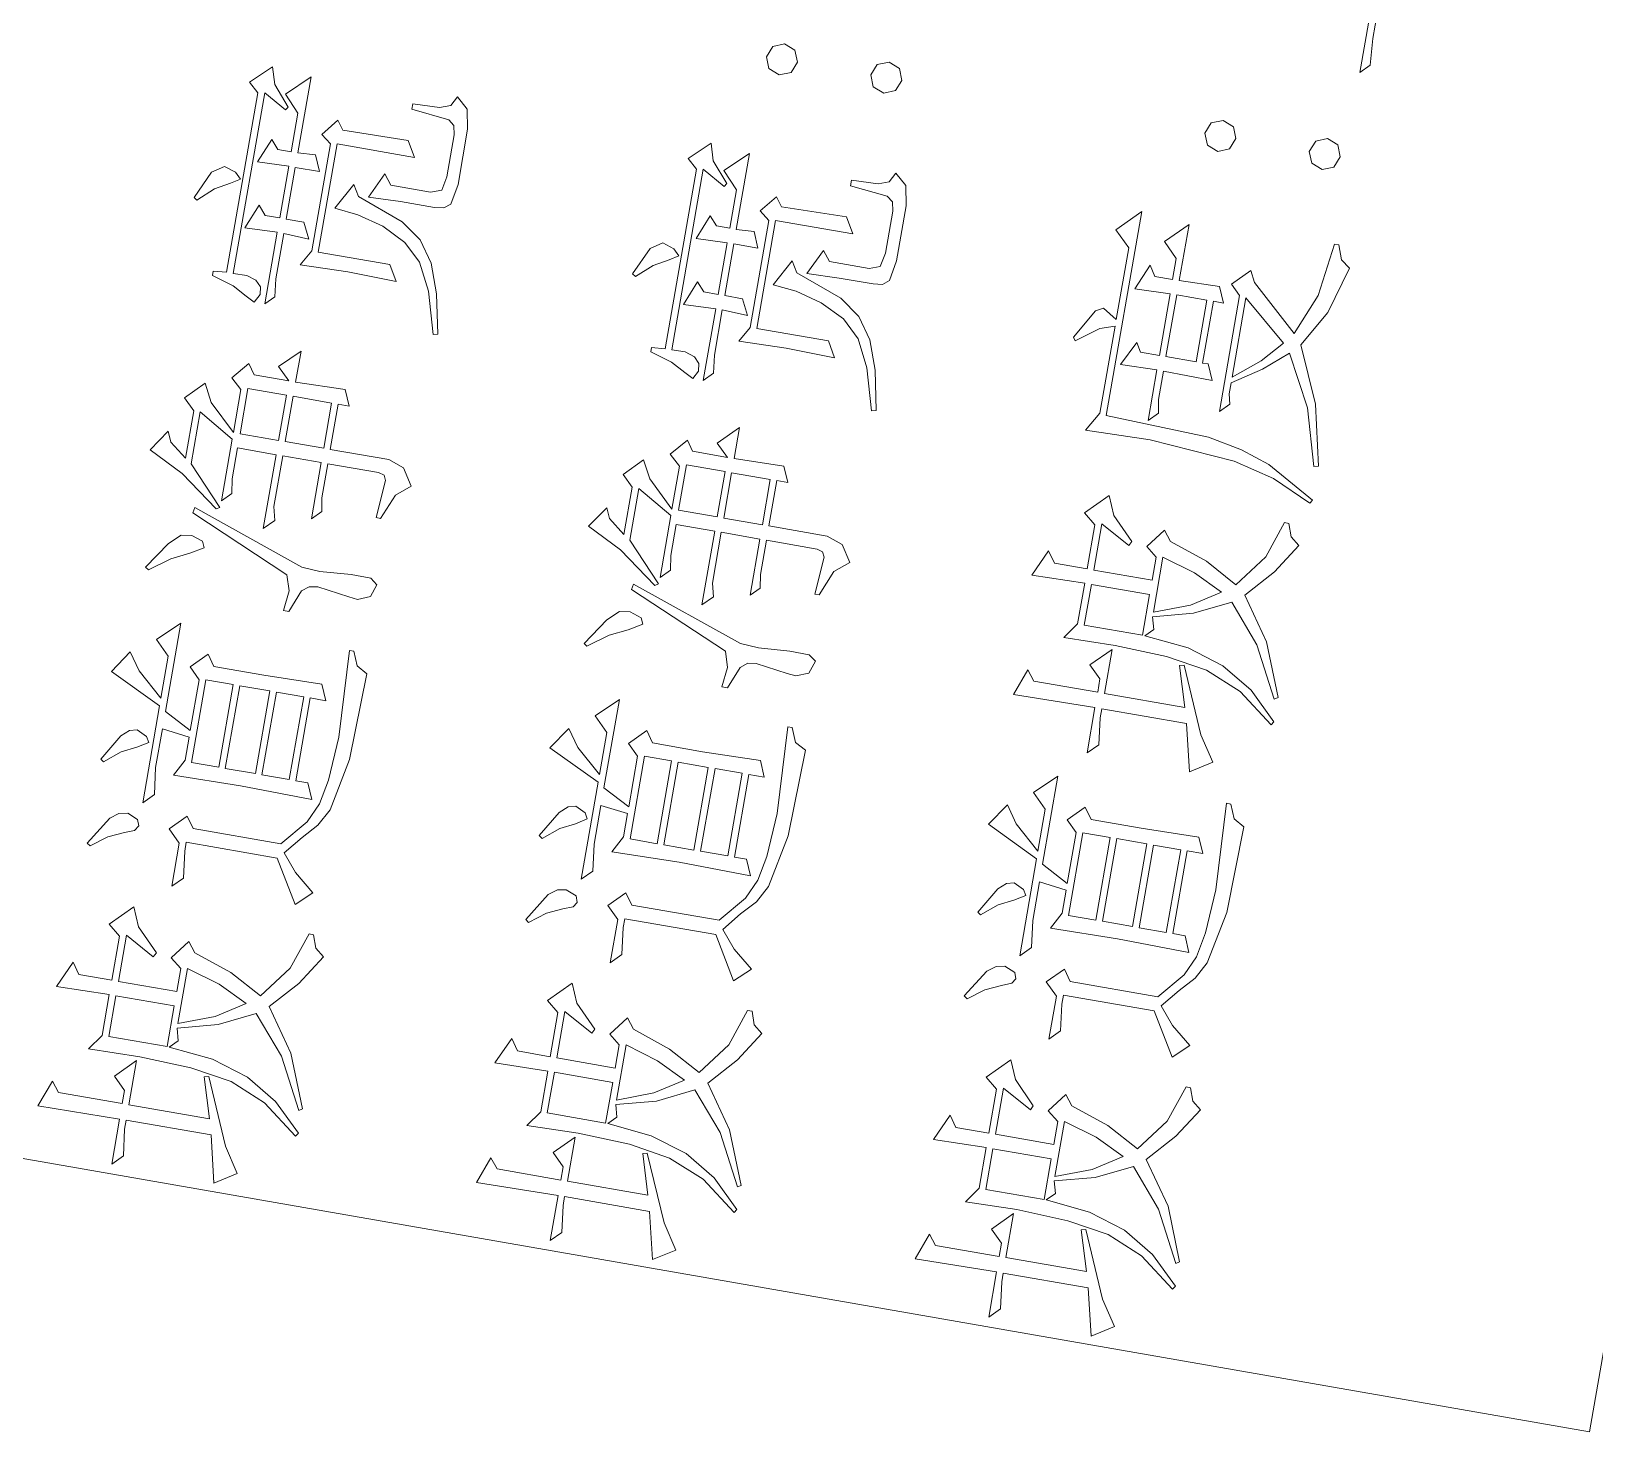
# Model space of a CAD drawing. Extents: x 274235 to 276654, y 142848 to 144425.
# Drawn here: x 275938.925 to 275940.211, y 143104.78 to 143105.931 of the extents above; entities that cross this region are included whole.
import ezdxf

# ---------------------------------------------------------------- set-up
doc = ezdxf.new("R2010")
doc.units = 0
doc.header["$LTSCALE"] = 1.5
doc.layers.get('0').update_dxf_attribs({"linetype": 'CONTINUOUS', "lineweight": 0})
doc.layers.add('_ACM-A-SITE-PAKG', color=1, linetype='CONTINUOUS', lineweight=5)

# ---------------------------------------------------------------- blocks, each defined once
blk = doc.blocks.new('acm_Parking_Truck - Lite Truck 轻型货车-1440549-B1_Working')
at = {"layer": '_ACM-A-SITE-PAKG'}
for p, q in [((-1120, 7000), (-1120, 1850.1)), ((-1053.2, 3144.3), (-1075.2, 3152.6)), ((-1075.2, 3152.6), (-1074.3, 3084.6)), ((-953.8, 3144.3), (-975.9, 3154.4)), ((-975.9, 3154.4), (-975, 3110.5)), ((-855.4, 3149.8), (-857.3, 3147.1)), ((-832, 3135.1), (-855.4, 3149.8)), ((-785.5, 3150.7), (-787.4, 3148.1)), ((-763.9, 3137.8), (-785.5, 3150.7)), ((-712.9, 3154.4), (-734, 3110.5)), ((-694.5, 3141.9), (-712.9, 3154.4)), ((-528, 3154.4), (-542.7, 3125.2)), ((-510.5, 3142.3), (-528, 3154.4)), ((-317.4, 3154.4), (-319.2, 3151.7)), ((-319.2, 3151.7), (-307.7, 3139)), ((-294.4, 3143.8), (-317.4, 3154.4)), ((-1061.4, 3137.9), (-1053.2, 3144.3)), ((-1061.4, 3084.6), (-1061.4, 3137.9)), ((-963, 3137.9), (-953.8, 3144.3)), ((-963, 3110.5), (-963, 3137.9)), ((-857.3, 3147.1), (-847.4, 3134)), ((-787.4, 3148.1), (-776.8, 3135.1)), ((-758.2, 3131.4), (-763.9, 3137.8)), ((-708.7, 3132), (-694.5, 3141.9)), ((-623.7, 3141.6), (-625.5, 3138.8)), ((-625.5, 3138.8), (-613.3, 3122.3)), ((-601.2, 3126.3), (-623.7, 3141.6)), ((-529.8, 3124.6), (-518.8, 3138.6)), ((-518.8, 3138.6), (-510.5, 3142.3)), ((-307.7, 3139), (-300.8, 3126.8)), ((-288, 3134.2), (-294.4, 3143.8)), ((-847.4, 3134), (-841.6, 3121.2)), ((-826.9, 3128.3), (-832, 3135.1)), ((-825.5, 3121.2), (-826.9, 3128.3)), ((-776.8, 3135.1), (-770.8, 3123.1)), ((-770.8, 3123.1), (-765.3, 3114.2)), ((-760.7, 3116.8), (-756.6, 3125.3)), ((-756.6, 3125.3), (-758.2, 3131.4)), ((-727.6, 3110.5), (-708.7, 3132)), ((-592.8, 3117.3), (-601.2, 3126.3)), ((-542.7, 3125.2), (-566.6, 3092.4)), ((-490.3, 3124.6), (-529.8, 3124.6)), ((-481.1, 3133.8), (-490.3, 3124.6)), ((-466.4, 3119.2), (-481.1, 3133.8)), ((-378.1, 3128.6), (-383.4, 3110.4)), ((-374.4, 3128.6), (-378.1, 3128.6)), ((-373.5, 3117.6), (-374.4, 3128.6)), ((-300.8, 3126.8), (-296.2, 3119.5)), ((-296.2, 3119.5), (-291.2, 3124.5)), ((-291.2, 3124.5), (-288, 3134.2)), ((-216.2, 3125.8), (-223.6, 3117.6)), ((-200.6, 3109.3), (-216.2, 3125.8)), ((-1009, 3110.5), (-1021.9, 3119.7)), ((-1021.9, 3119.7), (-1021, 3077.1)), ((-975, 3110.5), (-1009, 3110.5)), ((-926.2, 3110.5), (-963, 3110.5)), ((-918, 3120.6), (-926.2, 3110.5)), ((-900.5, 3103.1), (-918, 3120.6)), ((-841.6, 3121.2), (-838.4, 3113.2)), ((-838.4, 3113.2), (-834.3, 3110.5)), ((-834.3, 3110.5), (-829.2, 3112.3)), ((-829.2, 3112.3), (-825.5, 3121.2)), ((-734, 3110.5), (-815, 3110.5)), ((-815, 3110.5), (-806.7, 3102.2)), ((-765.3, 3114.2), (-760.7, 3116.8)), ((-692.6, 3110.5), (-727.6, 3110.5)), ((-680.7, 3122.5), (-692.6, 3110.5)), ((-664.1, 3105), (-680.7, 3122.5)), ((-613.3, 3122.3), (-606.2, 3107.7)), ((-573.1, 3110.8), (-609.9, 3026.1)), ((-591.5, 3108.6), (-592.8, 3117.3)), ((-568.5, 3109.9), (-573.1, 3110.8)), ((-564.8, 3089.7), (-533.5, 3119.1)), ((-533.5, 3119.1), (-490.3, 3119.1)), ((-490.3, 3119.1), (-507.8, 3089.3)), ((-502.3, 3089.3), (-481.1, 3111.5)), ((-481.1, 3111.5), (-466.4, 3119.2)), ((-383.4, 3110.4), (-390, 3098.3)), ((-223.6, 3117.6), (-373.5, 3117.6)), ((-373.1, 3100.8), (-373.5, 3112)), ((-373.5, 3112), (-222.7, 3112)), ((-222.7, 3112), (-233.7, 3092.7)), ((-1009, 3105), (-975, 3105)), ((-1009, 3056.3), (-1009, 3105)), ((-975, 3105), (-975, 3056.3)), ((-963, 3056.3), (-963, 3105)), ((-963, 3105), (-924.4, 3105)), ((-924.4, 3105), (-938.2, 3080.2)), ((-915.9, 3096.5), (-900.5, 3103.1)), ((-806.7, 3102.2), (-784.6, 3105)), ((-784.6, 3105), (-752.4, 3105)), ((-752.4, 3105), (-755.2, 3082.2)), ((-749.7, 3082.2), (-737.7, 3105)), ((-737.7, 3105), (-664.1, 3105)), ((-606.2, 3107.7), (-599.7, 3096.7)), ((-601.6, 3015), (-568.5, 3109.9)), ((-599.7, 3096.7), (-594.7, 3098.9)), ((-594.7, 3098.9), (-591.5, 3108.6)), ((-458.1, 3098.5), (-466.4, 3089.3)), ((-444.3, 3086.5), (-458.1, 3098.5)), ((-390, 3098.3), (-393.7, 3090.9)), ((-375.8, 3092.7), (-373.1, 3100.8)), ((-314.6, 3100.6), (-334.9, 3108.9)), ((-334.9, 3108.9), (-333.9, 3082.2)), ((-322, 3094.2), (-314.6, 3100.6)), ((-259.5, 3099.7), (-279.7, 3108)), ((-279.7, 3108), (-278.8, 3082.2)), ((-266.8, 3093.3), (-259.5, 3099.7)), ((-230.9, 3090.9), (-214.6, 3105.1)), ((-214.6, 3105.1), (-200.6, 3109.3)), ((-1074.3, 3084.6), (-1112, 3084.6)), ((-1112, 3084.6), (-1103.7, 3076.3)), ((-1050.4, 3084.6), (-1061.4, 3084.6)), ((-1040.3, 3094.7), (-1050.4, 3084.6)), ((-1024.6, 3079.1), (-1040.3, 3094.7)), ((-934.5, 3078.3), (-915.9, 3096.5)), ((-832.4, 3085.3), (-842.5, 3075.2)), ((-819.6, 3072.5), (-832.4, 3085.3)), ((-774.5, 3082.2), (-788.3, 3089.6)), ((-788.3, 3089.6), (-787.4, 3033.6)), ((-698.2, 3091.4), (-707.3, 3082.2)), ((-685.3, 3078.5), (-698.2, 3091.4)), ((-566.6, 3092.4), (-564.8, 3089.7)), ((-507.8, 3089.3), (-559.3, 3089.3)), ((-559.3, 3089.3), (-551.9, 3082)), ((-466.4, 3089.3), (-502.3, 3089.3)), ((-452.6, 3080.8), (-444.3, 3086.5)), ((-393.7, 3090.9), (-386.8, 3087.2)), ((-386.8, 3087.2), (-380.6, 3088.1)), ((-380.6, 3088.1), (-375.8, 3092.7)), ((-322, 3082.2), (-322, 3094.2)), ((-266.8, 3082.2), (-266.8, 3093.3)), ((-220.8, 3095.1), (-234.6, 3082.2)), ((-233.7, 3092.7), (-230.9, 3090.9)), ((-203.3, 3076.7), (-220.8, 3095.1)), ((-1103.7, 3076.3), (-1081.7, 3079.1)), ((-1081.7, 3079.1), (-1074.3, 3079.1)), ((-1074.3, 3079.1), (-1074.3, 3008.3)), ((-1061.4, 3011.9), (-1061.4, 3079.1)), ((-1061.4, 3079.1), (-1024.6, 3079.1)), ((-1021, 3077.1), (-1022.8, 3034)), ((-938.2, 3080.2), (-934.5, 3078.3)), ((-842.5, 3075.2), (-878.4, 3075.2)), ((-878.4, 3075.2), (-870.1, 3066.9)), ((-828.7, 3066.1), (-819.6, 3072.5)), ((-775.4, 3076.7), (-706.4, 3076.7)), ((-775.4, 3054), (-775.4, 3076.7)), ((-755.2, 3082.2), (-774.5, 3082.2)), ((-707.3, 3082.2), (-749.7, 3082.2)), ((-706.4, 3076.7), (-706.4, 3054)), ((-694.5, 3072.1), (-685.3, 3078.5)), ((-694.5, 3030.4), (-694.5, 3072.1)), ((-551.9, 3082), (-540, 3083.8)), ((-540, 3083.8), (-514.2, 3083.8)), ((-514.2, 3083.8), (-514.2, 3051.6)), ((-502.3, 3083.8), (-464.5, 3083.8)), ((-502.3, 3051.6), (-502.3, 3083.8)), ((-464.5, 3083.8), (-464.5, 3051.6)), ((-452.6, 3051.8), (-452.6, 3080.8)), ((-333.9, 3082.2), (-393.7, 3082.2)), ((-393.7, 3082.2), (-386.4, 3074.9)), ((-386.4, 3074.9), (-371.7, 3076.7)), ((-371.7, 3076.7), (-333.9, 3076.7)), ((-333.9, 3076.7), (-334.9, 3055.6)), ((-278.8, 3082.2), (-322, 3082.2)), ((-322, 3062), (-322, 3076.7)), ((-322, 3076.7), (-278.8, 3076.7)), ((-278.8, 3076.7), (-278.8, 3056.5)), ((-234.6, 3082.2), (-266.8, 3082.2)), ((-266.8, 3076.7), (-203.3, 3076.7)), ((-265.9, 3062), (-266.8, 3076.7)), ((-936.4, 3065.5), (-943.7, 3056.3)), ((-920.7, 3053.6), (-936.4, 3065.5)), ((-870.1, 3066.9), (-848.1, 3069.7)), ((-848.1, 3069.7), (-840.7, 3069.7)), ((-840.7, 3069.7), (-840.7, 2993.8)), ((-828.7, 2993), (-828.7, 3066.1)), ((-442.5, 3062.1), (-452.6, 3051.8)), ((-426.8, 3046.1), (-442.5, 3062.1)), ((-344.1, 3051.6), (-356.9, 3059)), ((-356.9, 3059), (-356, 3019.5)), ((-334.9, 3055.6), (-322, 3062)), ((-278.8, 3056.5), (-265.9, 3062)), ((-248.4, 3059.9), (-254.9, 3051.6)), ((-234.6, 3048.9), (-248.4, 3059.9)), ((-1012.8, 3017.7), (-1009, 3054.5)), ((-975, 3056.3), (-1009, 3056.3)), ((-1009, 3054.5), (-1002.6, 3048.1)), ((-1002.6, 3048.1), (-992.5, 3050.8)), ((-992.5, 3050.8), (-983.9, 3018.2)), ((-988.8, 3050.8), (-942.8, 3050.8)), ((-977.7, 3021.6), (-988.8, 3050.8)), ((-943.7, 3056.3), (-963, 3056.3)), ((-942.8, 3050.8), (-951.1, 3023)), ((-940, 3015.1), (-929, 3047.1)), ((-929, 3047.1), (-920.7, 3053.6)), ((-706.4, 3054), (-775.4, 3054)), ((-775.4, 3048.5), (-706.4, 3048.5)), ((-775.4, 3023.4), (-775.4, 3048.5)), ((-706.4, 3048.5), (-706.4, 3023.4)), ((-514.2, 3051.6), (-575.8, 3051.6)), ((-575.8, 3051.6), (-567.6, 3043.4)), ((-567.6, 3043.4), (-556.5, 3046.1)), ((-556.5, 3046.1), (-514.2, 3046.1)), ((-514.2, 3046.1), (-514.2, 3014)), ((-464.5, 3051.6), (-502.3, 3051.6)), ((-502.3, 3046.1), (-464.5, 3046.1)), ((-502.3, 3014), (-502.3, 3046.1)), ((-464.5, 3046.1), (-464.5, 3014)), ((-451.7, 3004.8), (-452.6, 3046.1)), ((-452.6, 3046.1), (-426.8, 3046.1)), ((-254.9, 3051.6), (-344.1, 3051.6)), ((-344.1, 2986.3), (-344.1, 3046.1)), ((-344.1, 3046.1), (-253.9, 3046.1)), ((-253.9, 3046.1), (-253.9, 2981.7)), ((-242, 3043.4), (-234.6, 3048.9)), ((-1022.8, 3034), (-1028.3, 2999.5)), ((-787.4, 3033.6), (-788.3, 2974)), ((-306.4, 3039), (-308.3, 3019.4)), ((-284.3, 3027), (-306.4, 3039)), ((-241.1, 2989.1), (-242, 3043.4)), ((-1028.3, 3022.1), (-1061.4, 3011.9)), ((-1027.4, 3018.4), (-1028.3, 3022.1)), ((-963, 2998.4), (-977.7, 3021.6)), ((-951.1, 3023), (-963, 2998.4)), ((-706.4, 3023.4), (-775.4, 3023.4)), ((-693.6, 2982.3), (-694.5, 3030.4)), ((-622.7, 3021.9), (-639.3, 3023.8)), ((-639.3, 3023.8), (-639.3, 3019.1)), ((-609.9, 3026.1), (-622.7, 3021.9)), ((-307.7, 2982.4), (-293.5, 3021.5)), ((-293.5, 3021.5), (-284.3, 3027)), ((-1074.3, 3008.3), (-1112.9, 2999.1)), ((-1081.4, 2994.9), (-1027.4, 3018.4)), ((-1022.3, 2986.9), (-1012.8, 3017.7)), ((-983.9, 3018.2), (-969.5, 2988.8)), ((-954.7, 2987.8), (-940, 3015.1)), ((-775.4, 3017.9), (-706.4, 3017.9)), ((-775.4, 2995.1), (-775.4, 3017.9)), ((-706.4, 3017.9), (-706.4, 2995.1)), ((-639.3, 3019.1), (-620.9, 3011.8)), ((-620.9, 3011.8), (-616.5, 3006.2)), ((-602.5, 2999.7), (-601.6, 3015)), ((-514.2, 3014), (-561.1, 3014)), ((-561.1, 3014), (-553.8, 3006.6)), ((-553.8, 3006.6), (-542.7, 3008.5)), ((-542.7, 3008.5), (-514.2, 3008.5)), ((-514.2, 3008.5), (-514.2, 2966.3)), ((-464.5, 3014), (-502.3, 3014)), ((-502.3, 2959.8), (-502.3, 3008.5)), ((-502.3, 3008.5), (-464.5, 3008.5)), ((-464.5, 3008.5), (-464.5, 2999.3)), ((-356, 3019.5), (-356.9, 2979)), ((-308.3, 3019.4), (-314.2, 2997.6)), ((-271.4, 3003.2), (-292.6, 3013.3)), ((-292.6, 3013.3), (-291.6, 2986.7)), ((-1112.9, 2999.1), (-1101.9, 2981.6)), ((-1101.9, 2981.6), (-1081.4, 2994.9)), ((-1028.3, 2999.5), (-1040.7, 2969.5)), ((-706.4, 2995.1), (-775.4, 2995.1)), ((-615.4, 2999.2), (-619.1, 2972.8)), ((-616.5, 3006.2), (-615.4, 2999.2)), ((-600.7, 2973.8), (-602.5, 2999.7)), ((-464.5, 2999.3), (-451.7, 3004.8)), ((-314.2, 2997.6), (-324.1, 2977.4)), ((-279.7, 2996.8), (-271.4, 3003.2)), ((-279.7, 2963.7), (-279.7, 2996.8)), ((-1038.1, 2960.7), (-1022.3, 2986.9)), ((-969.5, 2988.8), (-1000.5, 2962.4)), ((-928.1, 2967.7), (-954.7, 2987.8)), ((-840.7, 2993.8), (-875.7, 2972.8)), ((-849.9, 2976.9), (-835.6, 2988.8)), ((-835.6, 2988.8), (-820.5, 2976.5)), ((-807.1, 2974.7), (-828.7, 2993)), ((-775.4, 2979.5), (-775.4, 2989.6)), ((-775.4, 2989.6), (-706.4, 2989.6)), ((-706.4, 2989.6), (-706.4, 2976.7)), ((-706.4, 2976.7), (-693.6, 2982.3)), ((-356.9, 2979), (-344.1, 2986.3)), ((-319.9, 2965.2), (-307.7, 2982.4)), ((-291.6, 2986.7), (-291.6, 2958.2)), ((-253.9, 2981.7), (-241.1, 2989.1)), ((-215.3, 2990.4), (-218.5, 2959.1)), ((-210.7, 2990.4), (-215.3, 2990.4)), ((-209.8, 2968.3), (-210.7, 2990.4)), ((-1040.7, 2969.5), (-1063.3, 2939.7)), ((-996.8, 2955.1), (-962.1, 2979.2)), ((-962.1, 2979.2), (-939.1, 2958.5)), ((-875.7, 2972.8), (-863.7, 2960)), ((-863.7, 2960), (-849.9, 2976.9)), ((-820.5, 2976.5), (-808.4, 2965.4)), ((-790.8, 2967.3), (-807.1, 2974.7)), ((-788.3, 2974), (-775.4, 2979.5)), ((-619.1, 2972.8), (-620, 2965.4)), ((-600.9, 2957.6), (-600.7, 2973.8)), ((-324.1, 2977.4), (-338.1, 2962.6)), ((-1060.5, 2937.8), (-1038.1, 2960.7)), ((-1000.5, 2962.4), (-1042.1, 2940.6)), ((-939.1, 2958.5), (-914.3, 2942.4)), ((-897.7, 2957.2), (-928.1, 2967.7)), ((-897.7, 2953.5), (-897.7, 2957.2)), ((-808.4, 2965.4), (-794.3, 2957.7)), ((-794.3, 2957.7), (-750.6, 2949.1)), ((-770.3, 2963.3), (-790.8, 2967.3)), ((-734, 2961), (-770.3, 2963.3)), ((-662.3, 2964.7), (-734, 2961)), ((-678.8, 2947.2), (-673.8, 2956.2)), ((-673.8, 2956.2), (-662.3, 2961)), ((-662.3, 2961), (-662.3, 2964.7)), ((-620, 2965.4), (-615.8, 2955.3)), ((-605.3, 2951.6), (-600.9, 2957.6)), ((-519.7, 2959.4), (-551, 2961.7)), ((-551, 2961.7), (-551, 2958)), ((-551, 2958), (-530.1, 2949.3)), ((-515.6, 2961.3), (-519.7, 2959.4)), ((-514.2, 2966.3), (-515.6, 2961.3)), ((-506.9, 2946.5), (-502.3, 2959.8)), ((-338.1, 2962.6), (-360.3, 2951.4)), ((-337.2, 2953), (-319.9, 2965.2)), ((-291.6, 2958.2), (-290.6, 2950.6)), ((-276.5, 2954.9), (-279.7, 2963.7)), ((-218.5, 2959.1), (-222.5, 2954.3)), ((-206.6, 2959.5), (-209.8, 2968.3)), ((-198.8, 2955.4), (-206.6, 2959.5)), ((-1040.3, 2937.8), (-996.8, 2955.1)), ((-914.3, 2942.4), (-908.3, 2949.8)), ((-908.3, 2949.8), (-897.7, 2953.5)), ((-750.6, 2949.1), (-678.8, 2947.2)), ((-615.8, 2955.3), (-605.3, 2951.6)), ((-530.1, 2949.3), (-520.6, 2937.8)), ((-520.6, 2937.8), (-506.9, 2946.5)), ((-360.3, 2951.4), (-394.6, 2941.5)), ((-393.7, 2937.8), (-361.2, 2944.4)), ((-361.2, 2944.4), (-337.2, 2953)), ((-290.6, 2950.6), (-286.6, 2945.5)), ((-286.6, 2945.5), (-269.6, 2942.5)), ((-265, 2952.6), (-276.5, 2954.9)), ((-230, 2952.6), (-265, 2952.6)), ((-222.5, 2954.3), (-230, 2952.6)), ((-223.6, 2942.5), (-207.3, 2945.7)), ((-207.3, 2945.7), (-198.8, 2955.4)), ((-1063.3, 2939.7), (-1060.5, 2937.8)), ((-1042.1, 2940.6), (-1040.3, 2937.8)), ((-394.6, 2941.5), (-393.7, 2937.8)), ((-269.6, 2942.5), (-223.6, 2942.5)), ((-1053.2, 2778.4), (-1075.2, 2786.7)), ((-1075.2, 2786.7), (-1074.3, 2718.7)), ((-1061.4, 2771.9), (-1053.2, 2778.4)), ((-953.8, 2778.4), (-975.9, 2788.5)), ((-975.9, 2788.5), (-975, 2744.6)), ((-963, 2772), (-953.8, 2778.4)), ((-855.4, 2783.9), (-857.3, 2781.2)), ((-857.3, 2781.2), (-847.4, 2768)), ((-832, 2769.2), (-855.4, 2783.9)), ((-785.5, 2784.8), (-787.4, 2782.1)), ((-787.4, 2782.1), (-776.8, 2769.2)), ((-763.9, 2771.9), (-785.5, 2784.8)), ((-712.9, 2788.5), (-734, 2744.6)), ((-694.5, 2776), (-712.9, 2788.5)), ((-528, 2788.5), (-542.7, 2759.3)), ((-510.5, 2776.4), (-528, 2788.5)), ((-518.8, 2772.7), (-510.5, 2776.4)), ((-317.4, 2788.5), (-319.2, 2785.7)), ((-319.2, 2785.7), (-307.7, 2773.1)), ((-294.4, 2777.9), (-317.4, 2788.5)), ((-288, 2768.3), (-294.4, 2777.9)), ((-1061.4, 2718.7), (-1061.4, 2771.9)), ((-963, 2744.6), (-963, 2772)), ((-847.4, 2768), (-841.6, 2755.3)), ((-826.9, 2762.3), (-832, 2769.2)), ((-776.8, 2769.2), (-770.8, 2757.2)), ((-758.2, 2765.4), (-763.9, 2771.9)), ((-756.6, 2759.4), (-758.2, 2765.4)), ((-727.6, 2744.6), (-708.7, 2766.1)), ((-708.7, 2766.1), (-694.5, 2776)), ((-623.7, 2775.6), (-625.5, 2772.9)), ((-625.5, 2772.9), (-613.3, 2756.4)), ((-601.2, 2760.4), (-623.7, 2775.6)), ((-529.8, 2758.7), (-518.8, 2772.7)), ((-481.1, 2767.9), (-490.3, 2758.7)), ((-466.4, 2753.3), (-481.1, 2767.9)), ((-307.7, 2773.1), (-300.8, 2760.9)), ((-291.2, 2758.6), (-288, 2768.3)), ((-1009, 2744.6), (-1021.9, 2753.8)), ((-1021.9, 2753.8), (-1021, 2711.1)), ((-918, 2754.7), (-926.2, 2744.6)), ((-900.5, 2737.2), (-918, 2754.7)), ((-841.6, 2755.3), (-838.4, 2747.3)), ((-829.2, 2746.4), (-825.5, 2755.3)), ((-825.5, 2755.3), (-826.9, 2762.3)), ((-770.8, 2757.2), (-765.3, 2748.3)), ((-765.3, 2748.3), (-760.7, 2750.9)), ((-760.7, 2750.9), (-756.6, 2759.4)), ((-680.7, 2756.5), (-692.6, 2744.6)), ((-664.1, 2739.1), (-680.7, 2756.5)), ((-613.3, 2756.4), (-606.2, 2741.7)), ((-592.8, 2751.3), (-601.2, 2760.4)), ((-591.5, 2742.7), (-592.8, 2751.3)), ((-542.7, 2759.3), (-566.6, 2726.5)), ((-564.8, 2723.8), (-533.5, 2753.2)), ((-533.5, 2753.2), (-490.3, 2753.2)), ((-490.3, 2758.7), (-529.8, 2758.7)), ((-490.3, 2753.2), (-507.8, 2723.4)), ((-481.1, 2745.6), (-466.4, 2753.3)), ((-378.1, 2762.7), (-383.4, 2744.5)), ((-374.4, 2762.7), (-378.1, 2762.7)), ((-373.5, 2751.6), (-374.4, 2762.7)), ((-223.6, 2751.6), (-373.5, 2751.6)), ((-300.8, 2760.9), (-296.2, 2753.6)), ((-296.2, 2753.6), (-291.2, 2758.6)), ((-216.2, 2759.9), (-223.6, 2751.6)), ((-200.6, 2743.4), (-216.2, 2759.9)), ((-975, 2744.6), (-1009, 2744.6)), ((-1009, 2739.1), (-975, 2739.1)), ((-1009, 2690.4), (-1009, 2739.1)), ((-975, 2739.1), (-975, 2690.4)), ((-926.2, 2744.6), (-963, 2744.6)), ((-963, 2690.4), (-963, 2739.1)), ((-963, 2739.1), (-924.4, 2739.1)), ((-924.4, 2739.1), (-938.2, 2714.2)), ((-838.4, 2747.3), (-834.3, 2744.6)), ((-834.3, 2744.6), (-829.2, 2746.4)), ((-734, 2744.6), (-815, 2744.6)), ((-815, 2744.6), (-806.7, 2736.3)), ((-806.7, 2736.3), (-784.6, 2739.1)), ((-784.6, 2739.1), (-752.4, 2739.1)), ((-752.4, 2739.1), (-755.2, 2716.3)), ((-749.7, 2716.3), (-737.7, 2739.1)), ((-737.7, 2739.1), (-664.1, 2739.1)), ((-692.6, 2744.6), (-727.6, 2744.6)), ((-573.1, 2744.9), (-609.9, 2660.1)), ((-606.2, 2741.7), (-599.7, 2730.7)), ((-601.6, 2649), (-568.5, 2744)), ((-594.7, 2733), (-591.5, 2742.7)), ((-568.5, 2744), (-573.1, 2744.9)), ((-502.3, 2723.4), (-481.1, 2745.6)), ((-383.4, 2744.5), (-390, 2732.3)), ((-373.1, 2734.9), (-373.5, 2746.1)), ((-373.5, 2746.1), (-222.7, 2746.1)), ((-314.6, 2734.7), (-334.9, 2743)), ((-334.9, 2743), (-333.9, 2716.3)), ((-259.5, 2733.8), (-279.7, 2742.1)), ((-279.7, 2742.1), (-278.8, 2716.3)), ((-222.7, 2746.1), (-233.7, 2726.8)), ((-230.9, 2725), (-214.6, 2739.2)), ((-214.6, 2739.2), (-200.6, 2743.4)), ((-1040.3, 2728.8), (-1050.4, 2718.7)), ((-1024.6, 2713.2), (-1040.3, 2728.8)), ((-934.5, 2712.4), (-915.9, 2730.6)), ((-915.9, 2730.6), (-900.5, 2737.2)), ((-698.2, 2725.5), (-707.3, 2716.3)), ((-685.3, 2712.6), (-698.2, 2725.5)), ((-599.7, 2730.7), (-594.7, 2733)), ((-566.6, 2726.5), (-564.8, 2723.8)), ((-458.1, 2732.6), (-466.4, 2723.4)), ((-444.3, 2720.6), (-458.1, 2732.6)), ((-390, 2732.3), (-393.7, 2725)), ((-393.7, 2725), (-386.8, 2721.3)), ((-380.6, 2722.2), (-375.8, 2726.8)), ((-375.8, 2726.8), (-373.1, 2734.9)), ((-322, 2728.3), (-314.6, 2734.7)), ((-322, 2716.3), (-322, 2728.3)), ((-266.8, 2727.4), (-259.5, 2733.8)), ((-266.8, 2716.3), (-266.8, 2727.4)), ((-220.8, 2729.2), (-234.6, 2716.3)), ((-233.7, 2726.8), (-230.9, 2725)), ((-203.3, 2710.8), (-220.8, 2729.2)), ((-1074.3, 2718.7), (-1112, 2718.7)), ((-1112, 2718.7), (-1103.7, 2710.4)), ((-1103.7, 2710.4), (-1081.7, 2713.2)), ((-1081.7, 2713.2), (-1074.3, 2713.2)), ((-1074.3, 2713.2), (-1074.3, 2642.3)), ((-1050.4, 2718.7), (-1061.4, 2718.7)), ((-1061.4, 2646), (-1061.4, 2713.2)), ((-1061.4, 2713.2), (-1024.6, 2713.2)), ((-938.2, 2714.2), (-934.5, 2712.4)), ((-832.4, 2719.4), (-842.5, 2709.3)), ((-819.6, 2706.5), (-832.4, 2719.4)), ((-774.5, 2716.3), (-788.3, 2723.7)), ((-788.3, 2723.7), (-787.4, 2667.7)), ((-755.2, 2716.3), (-774.5, 2716.3)), ((-707.3, 2716.3), (-749.7, 2716.3)), ((-694.5, 2706.1), (-685.3, 2712.6)), ((-507.8, 2723.4), (-559.3, 2723.4)), ((-559.3, 2723.4), (-551.9, 2716)), ((-551.9, 2716), (-540, 2717.9)), ((-540, 2717.9), (-514.2, 2717.9)), ((-514.2, 2717.9), (-514.2, 2685.7)), ((-466.4, 2723.4), (-502.3, 2723.4)), ((-502.3, 2717.9), (-464.5, 2717.9)), ((-502.3, 2685.7), (-502.3, 2717.9)), ((-464.5, 2717.9), (-464.5, 2685.7)), ((-452.6, 2714.9), (-444.3, 2720.6)), ((-452.6, 2685.8), (-452.6, 2714.9)), ((-333.9, 2716.3), (-393.7, 2716.3)), ((-393.7, 2716.3), (-386.4, 2709)), ((-386.8, 2721.3), (-380.6, 2722.2)), ((-278.8, 2716.3), (-322, 2716.3)), ((-234.6, 2716.3), (-266.8, 2716.3)), ((-1021, 2711.1), (-1022.8, 2668.1)), ((-936.4, 2699.6), (-943.7, 2690.4)), ((-920.7, 2687.6), (-936.4, 2699.6)), ((-842.5, 2709.3), (-878.4, 2709.3)), ((-878.4, 2709.3), (-870.1, 2701)), ((-870.1, 2701), (-848.1, 2703.7)), ((-848.1, 2703.7), (-840.7, 2703.7)), ((-840.7, 2703.7), (-840.7, 2627.9)), ((-828.7, 2700.1), (-819.6, 2706.5)), ((-828.7, 2627.1), (-828.7, 2700.1)), ((-775.4, 2710.8), (-706.4, 2710.8)), ((-775.4, 2688.1), (-775.4, 2710.8)), ((-706.4, 2710.8), (-706.4, 2688.1)), ((-694.5, 2664.5), (-694.5, 2706.1)), ((-386.4, 2709), (-371.7, 2710.8)), ((-371.7, 2710.8), (-333.9, 2710.8)), ((-333.9, 2710.8), (-334.9, 2689.7)), ((-322, 2696.1), (-322, 2710.8)), ((-322, 2710.8), (-278.8, 2710.8)), ((-278.8, 2710.8), (-278.8, 2690.6)), ((-266.8, 2710.8), (-203.3, 2710.8)), ((-265.9, 2696.1), (-266.8, 2710.8)), ((-131.9, 2707.1), (-135.6, 2697.9)), ((-122.7, 2710.8), (-131.9, 2707.1)), ((-113.4, 2707.1), (-122.7, 2710.8)), ((-109.7, 2697.9), (-113.4, 2707.1)), ((-1012.8, 2651.8), (-1009, 2688.6)), ((-975, 2690.4), (-1009, 2690.4)), ((-1009, 2688.6), (-1002.6, 2682.1)), ((-943.7, 2690.4), (-963, 2690.4)), ((-929, 2681.2), (-920.7, 2687.6)), ((-706.4, 2688.1), (-775.4, 2688.1)), ((-442.5, 2696.2), (-452.6, 2685.8)), ((-426.8, 2680.2), (-442.5, 2696.2)), ((-344.1, 2685.7), (-356.9, 2693.1)), ((-356.9, 2693.1), (-356, 2653.5)), ((-334.9, 2689.7), (-322, 2696.1)), ((-278.8, 2690.6), (-265.9, 2696.1)), ((-248.4, 2694), (-254.9, 2685.7)), ((-234.6, 2683), (-248.4, 2694)), ((-135.6, 2697.9), (-131.9, 2688.6)), ((-131.9, 2688.6), (-122.7, 2684.9)), ((-122.7, 2684.9), (-113.4, 2688.6)), ((-113.4, 2688.6), (-109.7, 2697.9)), ((-1002.6, 2682.1), (-992.5, 2684.9)), ((-992.5, 2684.9), (-983.9, 2652.3)), ((-988.8, 2684.9), (-942.8, 2684.9)), ((-977.7, 2655.7), (-988.8, 2684.9)), ((-942.8, 2684.9), (-951.1, 2657.1)), ((-940, 2649.2), (-929, 2681.2)), ((-775.4, 2682.6), (-706.4, 2682.6)), ((-775.4, 2657.5), (-775.4, 2682.6)), ((-706.4, 2682.6), (-706.4, 2657.5)), ((-514.2, 2685.7), (-575.8, 2685.7)), ((-575.8, 2685.7), (-567.6, 2677.4)), ((-567.6, 2677.4), (-556.5, 2680.2)), ((-556.5, 2680.2), (-514.2, 2680.2)), ((-514.2, 2680.2), (-514.2, 2648)), ((-464.5, 2685.7), (-502.3, 2685.7)), ((-502.3, 2680.2), (-464.5, 2680.2)), ((-502.3, 2648), (-502.3, 2680.2)), ((-464.5, 2680.2), (-464.5, 2648)), ((-451.7, 2638.8), (-452.6, 2680.2)), ((-452.6, 2680.2), (-426.8, 2680.2)), ((-254.9, 2685.7), (-344.1, 2685.7)), ((-344.1, 2620.4), (-344.1, 2680.2)), ((-344.1, 2680.2), (-253.9, 2680.2)), ((-253.9, 2680.2), (-253.9, 2615.8)), ((-242, 2677.4), (-234.6, 2683)), ((-241.1, 2623.2), (-242, 2677.4)), ((-1022.8, 2668.1), (-1028.3, 2633.6)), ((-787.4, 2667.7), (-788.3, 2608.1)), ((-693.6, 2616.3), (-694.5, 2664.5)), ((-306.4, 2673.1), (-308.3, 2653.5)), ((-284.3, 2661.1), (-306.4, 2673.1)), ((-293.5, 2655.6), (-284.3, 2661.1)), ((-1081.4, 2629), (-1027.4, 2652.5)), ((-1028.3, 2656.1), (-1061.4, 2646)), ((-1027.4, 2652.5), (-1028.3, 2656.1)), ((-1022.3, 2621), (-1012.8, 2651.8)), ((-983.9, 2652.3), (-969.5, 2622.8)), ((-963, 2632.5), (-977.7, 2655.7)), ((-951.1, 2657.1), (-963, 2632.5)), ((-954.7, 2621.9), (-940, 2649.2)), ((-706.4, 2657.5), (-775.4, 2657.5)), ((-775.4, 2651.9), (-706.4, 2651.9)), ((-775.4, 2629.2), (-775.4, 2651.9)), ((-706.4, 2651.9), (-706.4, 2629.2)), ((-622.7, 2656), (-639.3, 2657.8)), ((-639.3, 2657.8), (-639.3, 2653.2)), ((-639.3, 2653.2), (-620.9, 2645.9)), ((-609.9, 2660.1), (-622.7, 2656)), ((-602.5, 2633.8), (-601.6, 2649)), ((-514.2, 2648), (-561.1, 2648)), ((-561.1, 2648), (-553.8, 2640.7)), ((-464.5, 2648), (-502.3, 2648)), ((-356, 2653.5), (-356.9, 2613.1)), ((-308.3, 2653.5), (-314.2, 2631.7)), ((-307.7, 2616.5), (-293.5, 2655.6)), ((-1074.3, 2642.3), (-1112.9, 2633.1)), ((-620.9, 2645.9), (-616.5, 2640.3)), ((-616.5, 2640.3), (-615.4, 2633.3)), ((-553.8, 2640.7), (-542.7, 2642.5)), ((-542.7, 2642.5), (-514.2, 2642.5)), ((-514.2, 2642.5), (-514.2, 2600.3)), ((-502.3, 2593.9), (-502.3, 2642.5)), ((-502.3, 2642.5), (-464.5, 2642.5)), ((-464.5, 2642.5), (-464.5, 2633.3)), ((-464.5, 2633.3), (-451.7, 2638.8)), ((-271.4, 2637.3), (-292.6, 2647.4)), ((-292.6, 2647.4), (-291.6, 2620.7)), ((-279.7, 2630.9), (-271.4, 2637.3)), ((-1112.9, 2633.1), (-1101.9, 2615.7)), ((-1101.9, 2615.7), (-1081.4, 2629)), ((-1028.3, 2633.6), (-1040.7, 2603.6)), ((-969.5, 2622.8), (-1000.5, 2596.4)), ((-928.1, 2601.7), (-954.7, 2621.9)), ((-840.7, 2627.9), (-875.7, 2606.9)), ((-849.9, 2611), (-835.6, 2622.9)), ((-835.6, 2622.9), (-820.5, 2610.6)), ((-807.1, 2608.8), (-828.7, 2627.1)), ((-706.4, 2629.2), (-775.4, 2629.2)), ((-775.4, 2613.6), (-775.4, 2623.7)), ((-775.4, 2623.7), (-706.4, 2623.7)), ((-706.4, 2623.7), (-706.4, 2610.8)), ((-615.4, 2633.3), (-619.1, 2606.9)), ((-600.7, 2607.8), (-602.5, 2633.8)), ((-314.2, 2631.7), (-324.1, 2611.4)), ((-279.7, 2597.8), (-279.7, 2630.9)), ((-253.9, 2615.8), (-241.1, 2623.2)), ((-215.3, 2624.4), (-218.5, 2593.2)), ((-210.7, 2624.4), (-215.3, 2624.4)), ((-209.8, 2602.4), (-210.7, 2624.4)), ((-122.7, 2623.7), (-131.9, 2620)), ((-113.4, 2620), (-122.7, 2623.7)), ((-1038.1, 2594.8), (-1022.3, 2621)), ((-996.8, 2589.1), (-962.1, 2613.3)), ((-962.1, 2613.3), (-939.1, 2592.6)), ((-863.7, 2594.1), (-849.9, 2611)), ((-820.5, 2610.6), (-808.4, 2599.5)), ((-788.3, 2608.1), (-775.4, 2613.6)), ((-706.4, 2610.8), (-693.6, 2616.3)), ((-356.9, 2613.1), (-344.1, 2620.4)), ((-324.1, 2611.4), (-338.1, 2596.7)), ((-319.9, 2599.3), (-307.7, 2616.5)), ((-291.6, 2620.7), (-291.6, 2592.2)), ((-131.9, 2620), (-135.6, 2610.7)), ((-135.6, 2610.7), (-131.9, 2601.5)), ((-109.7, 2610.7), (-113.4, 2620)), ((-113.4, 2601.5), (-109.7, 2610.7)), ((-1040.7, 2603.6), (-1063.3, 2573.7)), ((-1000.5, 2596.4), (-1042.1, 2574.7)), ((-897.7, 2591.3), (-928.1, 2601.7)), ((-875.7, 2606.9), (-863.7, 2594.1)), ((-808.4, 2599.5), (-794.3, 2591.8)), ((-790.8, 2601.4), (-807.1, 2608.8)), ((-770.3, 2597.4), (-790.8, 2601.4)), ((-734, 2595.1), (-770.3, 2597.4)), ((-662.3, 2598.8), (-734, 2595.1)), ((-662.3, 2595.1), (-662.3, 2598.8)), ((-619.1, 2606.9), (-620, 2599.5)), ((-620, 2599.5), (-615.8, 2589.4)), ((-600.9, 2591.7), (-600.7, 2607.8)), ((-514.2, 2600.3), (-515.6, 2595.4)), ((-338.1, 2596.7), (-360.3, 2585.5)), ((-337.2, 2587.1), (-319.9, 2599.3)), ((-276.5, 2589), (-279.7, 2597.8)), ((-206.6, 2593.6), (-209.8, 2602.4)), ((-131.9, 2601.5), (-122.7, 2597.8)), ((-122.7, 2597.8), (-113.4, 2601.5)), ((-1060.5, 2571.9), (-1038.1, 2594.8)), ((-1040.3, 2571.9), (-996.8, 2589.1)), ((-939.1, 2592.6), (-914.3, 2576.5)), ((-914.3, 2576.5), (-908.3, 2583.9)), ((-908.3, 2583.9), (-897.7, 2587.6)), ((-897.7, 2587.6), (-897.7, 2591.3)), ((-794.3, 2591.8), (-750.6, 2583.1)), ((-678.8, 2581.3), (-673.8, 2590.3)), ((-673.8, 2590.3), (-662.3, 2595.1)), ((-615.8, 2589.4), (-605.3, 2585.7)), ((-605.3, 2585.7), (-600.9, 2591.7)), ((-519.7, 2593.5), (-551, 2595.7)), ((-551, 2595.7), (-551, 2592.1)), ((-551, 2592.1), (-530.1, 2583.4)), ((-530.1, 2583.4), (-520.6, 2571.9)), ((-515.6, 2595.4), (-519.7, 2593.5)), ((-506.9, 2580.6), (-502.3, 2593.9)), ((-360.3, 2585.5), (-394.6, 2575.6)), ((-361.2, 2578.4), (-337.2, 2587.1)), ((-291.6, 2592.2), (-290.6, 2584.7)), ((-290.6, 2584.7), (-286.6, 2579.6)), ((-265, 2586.7), (-276.5, 2589)), ((-230, 2586.7), (-265, 2586.7)), ((-222.5, 2588.3), (-230, 2586.7)), ((-218.5, 2593.2), (-222.5, 2588.3)), ((-207.3, 2579.8), (-198.8, 2589.5)), ((-198.8, 2589.5), (-206.6, 2593.6)), ((-1063.3, 2573.7), (-1060.5, 2571.9)), ((-1042.1, 2574.7), (-1040.3, 2571.9)), ((-750.6, 2583.1), (-678.8, 2581.3)), ((-520.6, 2571.9), (-506.9, 2580.6)), ((-394.6, 2575.6), (-393.7, 2571.9)), ((-393.7, 2571.9), (-361.2, 2578.4)), ((-286.6, 2579.6), (-269.6, 2576.6)), ((-269.6, 2576.6), (-223.6, 2576.6)), ((-223.6, 2576.6), (-207.3, 2579.8)), ((-1053.2, 2412.5), (-1075.2, 2420.7)), ((-1075.2, 2420.7), (-1074.3, 2352.8)), ((-953.8, 2412.5), (-975.9, 2422.6)), ((-975.9, 2422.6), (-975, 2378.7)), ((-855.4, 2418), (-857.3, 2415.3)), ((-832, 2403.2), (-855.4, 2418)), ((-785.5, 2418.9), (-787.4, 2416.2)), ((-787.4, 2416.2), (-776.8, 2403.3)), ((-763.9, 2406), (-785.5, 2418.9)), ((-712.9, 2422.6), (-734, 2378.7)), ((-694.5, 2410), (-712.9, 2422.6)), ((-582.3, 2412.5), (-604.3, 2420.7)), ((-604.3, 2420.7), (-603.4, 2352.8)), ((-482.9, 2412.5), (-505, 2422.6)), ((-505, 2422.6), (-504.1, 2378.7)), ((-306.4, 2422.6), (-309.1, 2420.7)), ((-309.1, 2420.7), (-295.8, 2402.4)), ((-282, 2408.3), (-306.4, 2422.6)), ((-1061.4, 2406), (-1053.2, 2412.5)), ((-1061.4, 2352.8), (-1061.4, 2406)), ((-963, 2406.1), (-953.8, 2412.5)), ((-963, 2378.7), (-963, 2406.1)), ((-857.3, 2415.3), (-847.4, 2402.1)), ((-758.2, 2399.5), (-763.9, 2406)), ((-708.7, 2400.2), (-694.5, 2410)), ((-590.5, 2406), (-582.3, 2412.5)), ((-590.5, 2352.8), (-590.5, 2406)), ((-492.1, 2406.1), (-482.9, 2412.5)), ((-492.1, 2378.7), (-492.1, 2406.1)), ((-278.8, 2402.4), (-282, 2408.3)), ((-847.4, 2402.1), (-841.6, 2389.4)), ((-826.9, 2396.4), (-832, 2403.2)), ((-825.5, 2389.4), (-826.9, 2396.4)), ((-776.8, 2403.3), (-770.8, 2391.2)), ((-770.8, 2391.2), (-765.3, 2382.3)), ((-760.7, 2385), (-756.6, 2393.5)), ((-756.6, 2393.5), (-758.2, 2399.5)), ((-727.6, 2378.7), (-708.7, 2400.2)), ((-680.7, 2390.6), (-692.6, 2378.7)), ((-664.1, 2373.1), (-680.7, 2390.6)), ((-379.9, 2399.6), (-378.6, 2345.9)), ((-364.3, 2390.4), (-379.9, 2399.6)), ((-295.8, 2402.4), (-291.6, 2390.4)), ((-286.1, 2390.4), (-278.8, 2402.4)), ((-213.5, 2403.3), (-226.3, 2390.4)), ((-195.1, 2384.9), (-213.5, 2403.3)), ((-1009, 2378.7), (-1021.9, 2387.8)), ((-1021.9, 2387.8), (-1021, 2345.2)), ((-975, 2378.7), (-1009, 2378.7)), ((-926.2, 2378.7), (-963, 2378.7)), ((-918, 2388.8), (-926.2, 2378.7)), ((-900.5, 2371.3), (-918, 2388.8)), ((-841.6, 2389.4), (-838.4, 2381.3)), ((-838.4, 2381.3), (-834.3, 2378.7)), ((-834.3, 2378.7), (-829.2, 2380.4)), ((-829.2, 2380.4), (-825.5, 2389.4)), ((-734, 2378.7), (-815, 2378.7)), ((-815, 2378.7), (-806.7, 2370.4)), ((-765.3, 2382.3), (-760.7, 2385)), ((-692.6, 2378.7), (-727.6, 2378.7)), ((-538.1, 2378.7), (-551, 2387.8)), ((-551, 2387.8), (-550.1, 2345.2)), ((-504.1, 2378.7), (-538.1, 2378.7)), ((-455.3, 2378.7), (-492.1, 2378.7)), ((-447.1, 2388.8), (-455.3, 2378.7)), ((-429.6, 2371.3), (-447.1, 2388.8)), ((-368.4, 2299.1), (-365.2, 2384.9)), ((-365.2, 2384.9), (-195.1, 2384.9)), ((-291.6, 2390.4), (-364.3, 2390.4)), ((-301.8, 2370.6), (-322, 2380.7)), ((-322, 2380.7), (-321.1, 2350.4)), ((-226.3, 2390.4), (-286.1, 2390.4)), ((-237.4, 2370.6), (-258.5, 2379.8)), ((-258.5, 2379.8), (-257.6, 2350.4)), ((-1009, 2373.1), (-975, 2373.1)), ((-1009, 2324.5), (-1009, 2373.1)), ((-975, 2373.1), (-975, 2324.5)), ((-963, 2324.5), (-963, 2373.1)), ((-963, 2373.1), (-924.4, 2373.1)), ((-924.4, 2373.1), (-938.2, 2348.3)), ((-915.9, 2364.6), (-900.5, 2371.3)), ((-806.7, 2370.4), (-784.6, 2373.1)), ((-784.6, 2373.1), (-752.4, 2373.1)), ((-752.4, 2373.1), (-755.2, 2350.4)), ((-749.7, 2350.4), (-737.7, 2373.1)), ((-737.7, 2373.1), (-664.1, 2373.1)), ((-538.1, 2373.1), (-504.1, 2373.1)), ((-538.1, 2324.5), (-538.1, 2373.1)), ((-504.1, 2373.1), (-504.1, 2324.5)), ((-492.1, 2324.5), (-492.1, 2373.1)), ((-492.1, 2373.1), (-453.5, 2373.1)), ((-453.5, 2373.1), (-467.3, 2348.3)), ((-445, 2364.6), (-429.6, 2371.3)), ((-309.1, 2366), (-301.8, 2370.6)), ((-309.1, 2350.4), (-309.1, 2366)), ((-245.7, 2365.1), (-237.4, 2370.6)), ((-245.7, 2350.4), (-245.7, 2365.1)), ((-1074.3, 2352.8), (-1112, 2352.8)), ((-1112, 2352.8), (-1103.7, 2344.5)), ((-1050.4, 2352.8), (-1061.4, 2352.8)), ((-1040.3, 2362.9), (-1050.4, 2352.8)), ((-1024.6, 2347.2), (-1040.3, 2362.9)), ((-934.5, 2346.5), (-915.9, 2364.6)), ((-832.4, 2353.5), (-842.5, 2343.3)), ((-819.6, 2340.6), (-832.4, 2353.5)), ((-774.5, 2350.4), (-788.3, 2357.8)), ((-788.3, 2357.8), (-787.4, 2301.8)), ((-698.2, 2359.6), (-707.3, 2350.4)), ((-685.3, 2346.7), (-698.2, 2359.6)), ((-603.4, 2352.8), (-641.1, 2352.8)), ((-641.1, 2352.8), (-632.9, 2344.5)), ((-579.5, 2352.8), (-590.5, 2352.8)), ((-569.4, 2362.9), (-579.5, 2352.8)), ((-553.8, 2347.2), (-569.4, 2362.9)), ((-463.6, 2346.5), (-445, 2364.6)), ((-216.2, 2362.4), (-228.2, 2350.4)), ((-198.8, 2344.9), (-216.2, 2362.4)), ((-1103.7, 2344.5), (-1081.7, 2347.2)), ((-1081.7, 2347.2), (-1074.3, 2347.2)), ((-1074.3, 2347.2), (-1074.3, 2276.4)), ((-1061.4, 2280.1), (-1061.4, 2347.2)), ((-1061.4, 2347.2), (-1024.6, 2347.2)), ((-1021, 2345.2), (-1022.8, 2302.2)), ((-938.2, 2348.3), (-934.5, 2346.5)), ((-842.5, 2343.3), (-878.4, 2343.3)), ((-878.4, 2343.3), (-870.1, 2335.1)), ((-828.7, 2334.2), (-819.6, 2340.6)), ((-775.4, 2344.9), (-706.4, 2344.9)), ((-775.4, 2322.1), (-775.4, 2344.9)), ((-755.2, 2350.4), (-774.5, 2350.4)), ((-707.3, 2350.4), (-749.7, 2350.4)), ((-706.4, 2344.9), (-706.4, 2322.1)), ((-694.5, 2340.2), (-685.3, 2346.7)), ((-694.5, 2298.5), (-694.5, 2340.2)), ((-632.9, 2344.5), (-610.8, 2347.2)), ((-610.8, 2347.2), (-603.4, 2347.2)), ((-603.4, 2347.2), (-603.4, 2276.4)), ((-590.5, 2280.1), (-590.5, 2347.2)), ((-590.5, 2347.2), (-553.8, 2347.2)), ((-550.1, 2345.2), (-551.9, 2302.2)), ((-467.3, 2348.3), (-463.6, 2346.5)), ((-378.6, 2345.9), (-384.1, 2274.8)), ((-321.1, 2350.4), (-363.4, 2350.4)), ((-363.4, 2350.4), (-356, 2343)), ((-356, 2343), (-345, 2344.9)), ((-345, 2344.9), (-321.1, 2344.9)), ((-321.1, 2344.9), (-322, 2304.2)), ((-257.6, 2350.4), (-309.1, 2350.4)), ((-309.1, 2344.9), (-257.6, 2344.9)), ((-309.1, 2319.8), (-309.1, 2344.9)), ((-257.6, 2344.9), (-257.6, 2319.8)), ((-228.2, 2350.4), (-245.7, 2350.4)), ((-244.7, 2311.5), (-245.7, 2344.9)), ((-245.7, 2344.9), (-198.8, 2344.9)), ((-131.9, 2341.2), (-135.6, 2331.9)), ((-122.7, 2344.9), (-131.9, 2341.2)), ((-113.4, 2341.2), (-122.7, 2344.9)), ((-109.7, 2331.9), (-113.4, 2341.2)), ((-936.4, 2333.7), (-943.7, 2324.5)), ((-920.7, 2321.7), (-936.4, 2333.7)), ((-870.1, 2335.1), (-848.1, 2337.8)), ((-848.1, 2337.8), (-840.7, 2337.8)), ((-840.7, 2337.8), (-840.7, 2262)), ((-828.7, 2261.2), (-828.7, 2334.2)), ((-465.5, 2333.7), (-472.8, 2324.5)), ((-449.8, 2321.7), (-465.5, 2333.7)), ((-135.6, 2331.9), (-131.9, 2322.7)), ((-113.4, 2322.7), (-109.7, 2331.9)), ((-1012.8, 2285.9), (-1009, 2322.7)), ((-975, 2324.5), (-1009, 2324.5)), ((-1009, 2322.7), (-1002.6, 2316.2)), ((-1002.6, 2316.2), (-992.5, 2319)), ((-992.5, 2319), (-983.9, 2286.3)), ((-988.8, 2319), (-942.8, 2319)), ((-977.7, 2289.8), (-988.8, 2319)), ((-943.7, 2324.5), (-963, 2324.5)), ((-942.8, 2319), (-951.1, 2291.2)), ((-940, 2283.3), (-929, 2315.2)), ((-929, 2315.2), (-920.7, 2321.7)), ((-706.4, 2322.1), (-775.4, 2322.1)), ((-775.4, 2316.6), (-706.4, 2316.6)), ((-775.4, 2291.5), (-775.4, 2316.6)), ((-706.4, 2316.6), (-706.4, 2291.5)), ((-541.9, 2285.9), (-538.1, 2322.7)), ((-504.1, 2324.5), (-538.1, 2324.5)), ((-538.1, 2322.7), (-531.7, 2316.2)), ((-531.7, 2316.2), (-521.6, 2319)), ((-521.6, 2319), (-513.1, 2286.3)), ((-517.9, 2319), (-471.9, 2319)), ((-506.9, 2289.8), (-517.9, 2319)), ((-472.8, 2324.5), (-492.1, 2324.5)), ((-471.9, 2319), (-480.2, 2291.2)), ((-469.1, 2283.3), (-458.1, 2315.2)), ((-458.1, 2315.2), (-449.8, 2321.7)), ((-257.6, 2319.8), (-309.1, 2319.8)), ((-309.1, 2309.7), (-309.1, 2314.3)), ((-309.1, 2314.3), (-257.6, 2314.3)), ((-257.6, 2314.3), (-257.6, 2306)), ((-131.9, 2322.7), (-122.7, 2319)), ((-122.7, 2319), (-113.4, 2322.7)), ((-1022.8, 2302.2), (-1028.3, 2267.7)), ((-787.4, 2301.8), (-788.3, 2242.1)), ((-551.9, 2302.2), (-557.4, 2267.7)), ((-322, 2304.2), (-309.1, 2309.7)), ((-257.6, 2306), (-244.7, 2311.5)), ((-241.1, 2302.2), (-249.3, 2293.9)), ((-227.3, 2288.4), (-241.1, 2302.2)), ((-1028.3, 2290.2), (-1061.4, 2280.1)), ((-1027.4, 2286.5), (-1028.3, 2290.2)), ((-963, 2266.6), (-977.7, 2289.8)), ((-951.1, 2291.2), (-963, 2266.6)), ((-706.4, 2291.5), (-775.4, 2291.5)), ((-693.6, 2250.4), (-694.5, 2298.5)), ((-557.4, 2290.2), (-590.5, 2280.1)), ((-556.5, 2286.5), (-557.4, 2290.2)), ((-492.1, 2266.6), (-506.9, 2289.8)), ((-480.2, 2291.2), (-492.1, 2266.6)), ((-373.8, 2270.5), (-368.4, 2299.1)), ((-249.3, 2293.9), (-345.9, 2293.9)), ((-345.9, 2293.9), (-338.5, 2286.5)), ((-338.5, 2286.5), (-330.3, 2288.4)), ((-330.3, 2288.4), (-321.1, 2288.4)), ((-321.1, 2288.4), (-305.7, 2264.8)), ((-316.5, 2288.4), (-250.3, 2288.4)), ((-299, 2267.2), (-316.5, 2288.4)), ((-250.3, 2288.4), (-281.5, 2251.6)), ((-236.5, 2283.8), (-227.3, 2288.4)), ((-1074.3, 2276.4), (-1112.9, 2267.2)), ((-1081.4, 2263.1), (-1027.4, 2286.5)), ((-1022.3, 2255.1), (-1012.8, 2285.9)), ((-983.9, 2286.3), (-969.5, 2256.9)), ((-954.7, 2256), (-940, 2283.3)), ((-775.4, 2286), (-706.4, 2286)), ((-775.4, 2263.3), (-775.4, 2286)), ((-706.4, 2286), (-706.4, 2263.3)), ((-603.4, 2276.4), (-642, 2267.2)), ((-610.5, 2263.1), (-556.5, 2286.5)), ((-551.5, 2255.1), (-541.9, 2285.9)), ((-513.1, 2286.3), (-498.6, 2256.9)), ((-483.9, 2256), (-469.1, 2283.3)), ((-272.3, 2244.4), (-236.5, 2283.8)), ((-1112.9, 2267.2), (-1101.9, 2249.7)), ((-1101.9, 2249.7), (-1081.4, 2263.1)), ((-1028.3, 2267.7), (-1040.7, 2237.6)), ((-840.7, 2262), (-875.7, 2241)), ((-706.4, 2263.3), (-775.4, 2263.3)), ((-642, 2267.2), (-631, 2249.7)), ((-631, 2249.7), (-610.5, 2263.1)), ((-557.4, 2267.7), (-569.9, 2237.6)), ((-384.1, 2274.8), (-392.5, 2240.6)), ((-381.8, 2246.3), (-373.8, 2270.5)), ((-305.7, 2264.8), (-288.9, 2245.3)), ((-281.5, 2251.6), (-299, 2267.2)), ((-1038.1, 2228.9), (-1022.3, 2255.1)), ((-969.5, 2256.9), (-1000.5, 2230.5)), ((-928.1, 2235.8), (-954.7, 2256)), ((-849.9, 2245.1), (-835.6, 2257)), ((-835.6, 2257), (-820.5, 2244.6)), ((-807.1, 2242.9), (-828.7, 2261.2)), ((-775.4, 2247.6), (-775.4, 2257.8)), ((-775.4, 2257.8), (-706.4, 2257.8)), ((-706.4, 2257.8), (-706.4, 2244.9)), ((-706.4, 2244.9), (-693.6, 2250.4)), ((-567.2, 2228.9), (-551.5, 2255.1)), ((-498.6, 2256.9), (-529.6, 2230.5)), ((-457.2, 2235.8), (-483.9, 2256)), ((-131.9, 2254.1), (-135.6, 2244.8)), ((-122.7, 2257.8), (-131.9, 2254.1)), ((-113.4, 2254.1), (-122.7, 2257.8)), ((-109.7, 2244.8), (-113.4, 2254.1)), ((-1040.7, 2237.6), (-1063.3, 2207.8)), ((-996.8, 2223.2), (-962.1, 2247.4)), ((-962.1, 2247.4), (-939.1, 2226.7)), ((-875.7, 2241), (-863.7, 2228.2)), ((-863.7, 2228.2), (-849.9, 2245.1)), ((-820.5, 2244.6), (-808.4, 2233.5)), ((-790.8, 2235.5), (-807.1, 2242.9)), ((-788.3, 2242.1), (-775.4, 2247.6)), ((-569.9, 2237.6), (-592.4, 2207.8)), ((-525.9, 2223.2), (-491.2, 2247.4)), ((-491.2, 2247.4), (-468.2, 2226.7)), ((-392.5, 2240.6), (-407.5, 2207.8)), ((-404.8, 2206), (-381.8, 2246.3)), ((-288.9, 2245.3), (-330.7, 2223.1)), ((-326.6, 2217), (-280.6, 2237.2)), ((-280.6, 2237.2), (-250.5, 2220)), ((-238.1, 2230.2), (-272.3, 2244.4)), ((-135.6, 2244.8), (-131.9, 2235.6)), ((-113.4, 2235.6), (-109.7, 2244.8)), ((-1060.5, 2206), (-1038.1, 2228.9)), ((-1000.5, 2230.5), (-1042.1, 2208.8)), ((-939.1, 2226.7), (-914.3, 2210.6)), ((-897.7, 2225.4), (-928.1, 2235.8)), ((-897.7, 2221.7), (-897.7, 2225.4)), ((-808.4, 2233.5), (-794.3, 2225.9)), ((-794.3, 2225.9), (-750.6, 2217.2)), ((-770.3, 2231.5), (-790.8, 2235.5)), ((-734, 2229.2), (-770.3, 2231.5)), ((-662.3, 2232.9), (-734, 2229.2)), ((-678.8, 2215.4), (-673.8, 2224.4)), ((-673.8, 2224.4), (-662.3, 2229.2)), ((-662.3, 2229.2), (-662.3, 2232.9)), ((-589.6, 2206), (-567.2, 2228.9)), ((-529.6, 2230.5), (-571.2, 2208.8)), ((-468.2, 2226.7), (-443.4, 2210.6)), ((-426.8, 2225.4), (-457.2, 2235.8)), ((-426.8, 2221.7), (-426.8, 2225.4)), ((-194.2, 2224.3), (-238.1, 2230.2)), ((-194.2, 2220.6), (-194.2, 2224.3)), ((-131.9, 2235.6), (-122.7, 2231.9)), ((-122.7, 2231.9), (-113.4, 2235.6)), ((-5.6, 2228), (-51.6, 2228)), ((-51.6, 2228), (-44.2, 2220.6)), ((-1040.3, 2206), (-996.8, 2223.2)), ((-914.3, 2210.6), (-908.3, 2218)), ((-908.3, 2218), (-897.7, 2221.7)), ((-750.6, 2217.2), (-678.8, 2215.4)), ((-569.4, 2206), (-525.9, 2223.2)), ((-443.4, 2210.6), (-437.4, 2218)), ((-437.4, 2218), (-426.8, 2221.7)), ((-330.7, 2223.1), (-377.2, 2209.6)), ((-376.3, 2206), (-326.6, 2217)), ((-250.5, 2220), (-211.6, 2208.7)), ((-211.6, 2208.7), (-205.9, 2216.3)), ((-205.9, 2216.3), (-194.2, 2220.6)), ((-44.2, 2220.6), (-22.2, 2222.4)), ((-22.2, 2222.4), (161.8, 2222.4)), ((-1063.3, 2207.8), (-1060.5, 2206)), ((-1042.1, 2208.8), (-1040.3, 2206)), ((-592.4, 2207.8), (-589.6, 2206)), ((-571.2, 2208.8), (-569.4, 2206)), ((-407.5, 2207.8), (-404.8, 2206)), ((-377.2, 2209.6), (-376.3, 2206)), ((-1120, 1850.1), (1120, 1850.1))]:
    blk.add_line(p, q, dxfattribs=at)
blk = doc.blocks.new('BASEMENT20250512')
at = {"layer": '_ACM-A-SITE-PAKG', "rotation": 89.99999999999746}
blk.add_blockref('acm_Parking_Truck - Lite Truck 轻型货车-1440549-B1_Working', (697404.1245, 648804.5656), dxfattribs=at)

msp = doc.modelspace()

# ---------------------------------------------------------------- block references
at = {"xscale": 0.0009999999999999994, "yscale": 0.001, "zscale": 0.001, "rotation": 350.1075696352769}
msp.add_blockref('BASEMENT20250512', (275143.7222, 142586.2208), dxfattribs=at)

doc.saveas('drawing.dxf')
